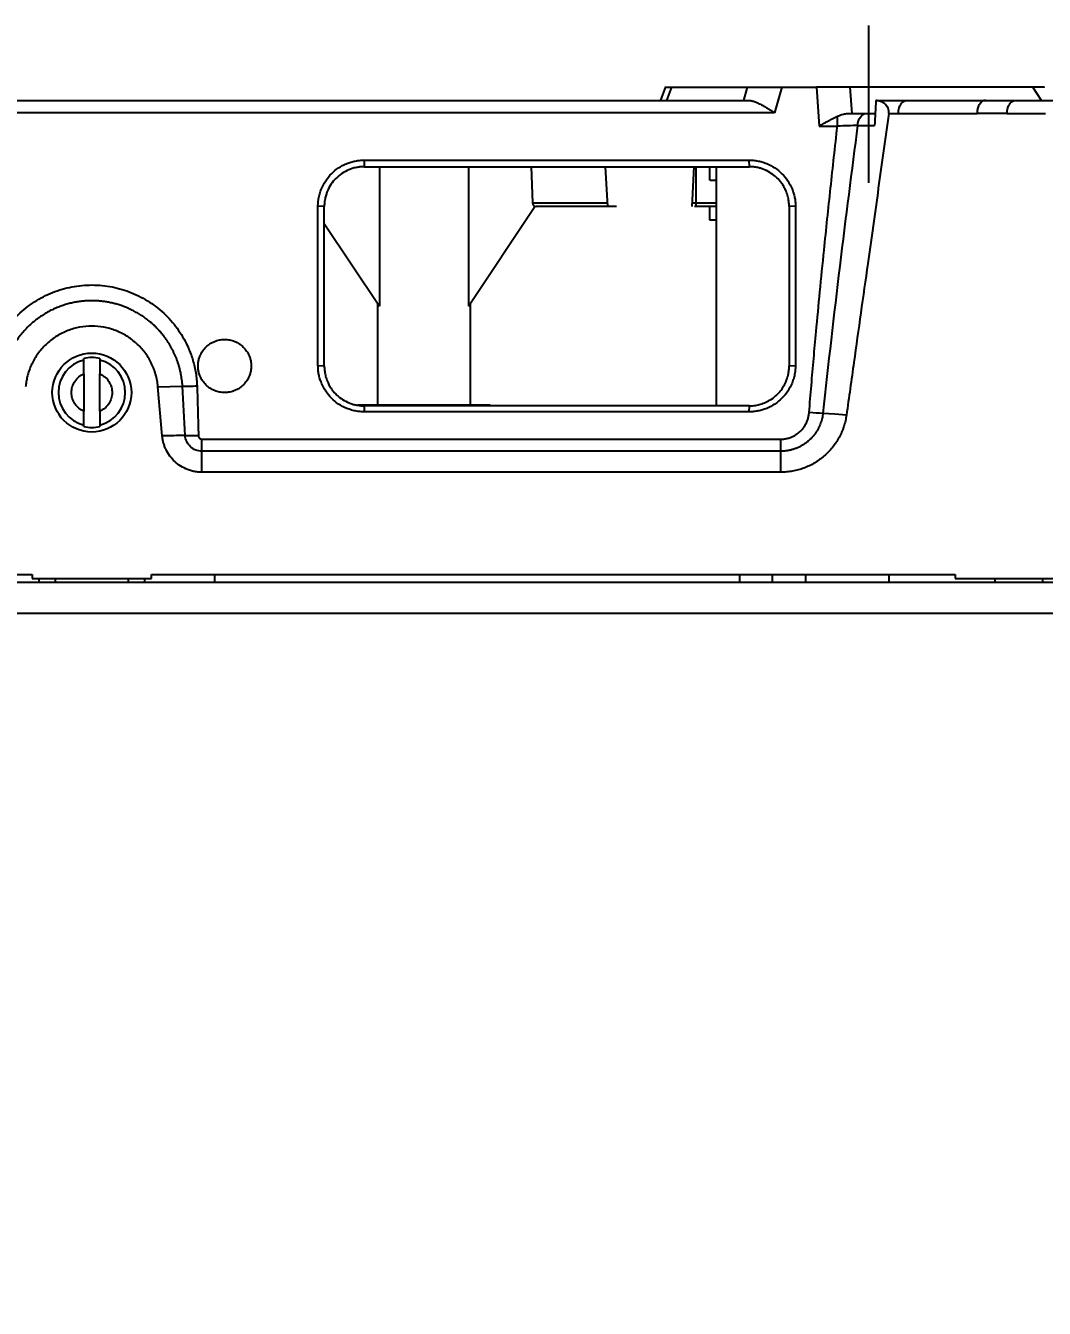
# Model space of a CAD drawing. Header units: millimetres. Extents: x 620 to 19791, y 2539 to 6969.
# Drawn here: x 4850.1 to 4926.8, y 3995.4 to 4092 of the extents above; entities that cross this region are included whole.
import ezdxf

# ---------------------------------------------------------------- set-up
doc = ezdxf.new("R2010")
doc.units = ezdxf.units.MM
doc.styles.get("Standard").update_dxf_attribs({"font": 'arial.ttf'})
doc.dimstyles.new('缩小5倍', dxfattribs={"dimtxt": 40, "dimasz": 20, "dimexe": 1, "dimexo": 0.2, "dimgap": 0, "dimtad": 1, "dimtoh": 1, "dimdec": 1, "dimzin": 9, "dimdsep": 46, "dimtxsty": 'Standard', "dimblk": '_FILLED', "dimcen": 0.2, "dimclrd": 256, "dimclre": 256, "dimclrt": 256, "dimadec": 1, "dimazin": 2, "dimtfac": 1, "dimtdec": 1, "dimtofl": 0, "dimtmove": 0, "dimatfit": 3, "dimldrblk": '_FILLED', "dimfxl": 1, "dimtolj": 1, "dimtzin": 0, "dimarcsym": 0})

# ---------------------------------------------------------------- blocks, each defined once
blk = doc.blocks.new('_FILLED')
at = {"color": 0, "linetype": 'ByBlock'}
blk.add_solid([(0, 0), (-1, 0.15), (-1, -0.15)], dxfattribs=at)
blk = doc.blocks.new('*D182')
at = {"lineweight": -2, "transparency": 16777216}
for p, q in [((4780.094, 3825.903), (4780.094, 3930.656)), ((5230.094, 3825.903), (5230.094, 3930.656)), ((4800.094, 3929.656), (5210.094, 3929.656))]:
    blk.add_line(p, q, dxfattribs=at)
at = {"layer": 'Defpoints', "color": 0, "transparency": 16777216}
for p in [(5230.094, 3929.656), (4780.094, 3825.703), (5230.094, 3825.703)]:
    blk.add_point(p, dxfattribs=at)
at = {"lineweight": -2, "transparency": 16777216, "xscale": 20, "yscale": 20, "zscale": 20, "rotation": 180}
blk.add_blockref('_FILLED', (4780.094, 3929.656), dxfattribs=at)
at = {"lineweight": -2, "transparency": 16777216, "xscale": 20, "yscale": 20, "zscale": 20}
blk.add_blockref('_FILLED', (5230.094, 3929.656), dxfattribs=at)
at = {"transparency": 16777216, "insert": (5005.094, 3955.55), "char_height": 40, "attachment_point": 5}
blk.add_mtext('\\A1;450mm [1\'-5 3/4"]', dxfattribs=at)

msp = doc.modelspace()

# ---------------------------------------------------------------- linework, layer by layer
at = {"color": 4}
msp.add_line((4913.59426, 4080.18017), (4913.59426, 4092.01192), dxfattribs=at)
at = {"color": 7, "linetype": 'Continuous', "lineweight": 25}
for p, q in [((4898.27675, 4087.40395), (4897.89704, 4086.39038)), ((4898.27697, 4087.40454), (4898.27675, 4087.40395)), ((4898.73987, 4087.38887), (4898.36524, 4086.38887)), ((4898.73987, 4087.38887), (4904.43229, 4087.38887)), ((4904.43229, 4087.38887), (4904.14797, 4086.38887)), ((4907.05237, 4087.38887), (4906.49862, 4085.44121)), ((4907.05237, 4087.38887), (4909.64226, 4087.38887)), ((4909.64226, 4087.38887), (4909.84971, 4084.44119)), ((4912.17025, 4087.38887), (4912.31098, 4085.38887)), ((4925.94296, 4087.38887), (4912.17025, 4087.38887)), ((4926.58767, 4086.38887), (4925.94296, 4087.38887)), ((4805.68099, 4086.38887), (4904.50754, 4086.38887)), ((4914.19962, 4086.38887), (4916.45243, 4086.38887)), ((4916.45242, 4086.38887), (4922.38087, 4086.38887)), ((4922.38087, 4086.38887), (4924.63368, 4086.38887)), ((4924.63368, 4086.38887), (4929.09427, 4086.38887)), ((4906.49862, 4085.44121), (4803.68991, 4085.44121)), ((4913.34228, 4085.38887), (4914.06804, 4085.38887)), ((4915.09439, 4085.38886), (4915.81535, 4085.38887)), ((4915.81535, 4085.38887), (4921.7438, 4085.38887)), ((4923.99661, 4085.38887), (4921.7438, 4085.38887)), ((4923.99661, 4085.38887), (4926.89427, 4085.38887)), ((4909.84971, 4084.44119), (4911.22578, 4084.44121)), ((4912.74433, 4084.49807), (4914.02015, 4084.48395)), ((4875.59472, 4081.88816), (4875.59406, 4081.38885)), ((4875.59406, 4081.38882), (4904.59447, 4081.38883)), ((4875.59472, 4081.88825), (4904.5939, 4081.88834)), ((4876.74016, 4081.38882), (4876.74016, 4070.88887)), ((4883.44837, 4081.38883), (4883.44837, 4070.88887)), ((4888.16411, 4081.38883), (4888.25876, 4078.6784)), ((4893.75149, 4081.38883), (4893.90889, 4078.38537)), ((4900.27963, 4078.38537), (4900.43704, 4081.38883)), ((4901.59427, 4081.38883), (4901.59427, 4080.38625)), ((4902.09426, 4081.38883), (4902.09426, 4063.38891)), ((4904.59447, 4081.38886), (4904.5939, 4081.88826)), ((4872.59427, 4078.38867), (4872.11985, 4078.41203)), ((4872.12003, 4066.41583), (4872.11991, 4078.41204)), ((4872.59422, 4066.38908), (4872.59425, 4078.38867)), ((4883.44837, 4070.88887), (4888.44837, 4078.38887)), ((4900.59426, 4078.38887), (4900.45483, 4078.38887)), ((4900.59426, 4078.38887), (4900.59426, 4078.6784)), ((4901.59427, 4078.38887), (4901.59427, 4077.38503)), ((4908.06858, 4078.41155), (4907.59428, 4078.38877)), ((4907.5943, 4078.38877), (4907.59429, 4066.38896)), ((4908.06852, 4078.41156), (4908.0686, 4066.41557)), ((4872.59425, 4077.10774), (4876.74016, 4070.88887)), ((4872.59425, 4066.38908), (4872.59426, 4077.10772)), ((4876.59426, 4071.10772), (4876.59426, 4063.43887)), ((4883.59426, 4063.43887), (4883.59426, 4071.10772)), ((4854.49426, 4066.83379), (4854.49426, 4066.95172)), ((4855.69426, 4066.95172), (4855.69426, 4066.83379)), ((4854.49426, 4065.79832), (4854.49426, 4062.97943)), ((4855.69426, 4062.97943), (4855.69426, 4065.79832)), ((4872.11996, 4066.41582), (4872.59425, 4066.38908)), ((4907.59426, 4066.38896), (4908.06868, 4066.41556)), ((4860.39871, 4061.1274), (4860.07522, 4064.82476)), ((4882.09426, 4063.43887), (4875.1113, 4063.43887)), ((4904.59448, 4063.38891), (4875.59406, 4063.38889)), ((4875.59406, 4063.38887), (4875.59443, 4062.93915)), ((4904.594, 4062.93916), (4875.59443, 4062.93907)), ((4885.09426, 4063.43887), (4882.09426, 4063.43887)), ((4904.594, 4062.93923), (4904.59448, 4063.38888)), ((4854.49426, 4061.82603), (4854.49426, 4061.94395)), ((4855.69426, 4061.94395), (4855.69426, 4061.82603)), ((4863.3873, 4060.88007), (4906.95327, 4060.88007)), ((4863.38728, 4058.38887), (4863.3873, 4059.9674)), ((4906.95326, 4059.9674), (4863.3873, 4059.9674)), ((4906.95333, 4058.38886), (4906.95326, 4059.9674)), ((4906.95333, 4058.38886), (4863.38728, 4058.38886)), ((4790.09427, 4050.68887), (4850.59426, 4050.68887)), ((4850.59426, 4050.68887), (4850.59426, 4050.38887)), ((4850.59426, 4050.38887), (4859.59426, 4050.38887)), ((4851.09426, 4050.38887), (4851.09426, 4050.08887)), ((4852.34426, 4050.38887), (4852.34426, 4050.08887)), ((4857.84426, 4050.08887), (4857.84426, 4050.38887)), ((4859.09426, 4050.08887), (4859.09426, 4050.38887)), ((4859.59426, 4050.68887), (4920.09426, 4050.68887)), ((4859.59426, 4050.38887), (4859.59426, 4050.68887)), ((4864.34426, 4050.08887), (4864.34426, 4050.68887)), ((4903.84426, 4050.68887), (4903.84426, 4050.08887)), ((4906.34426, 4050.08887), (4906.34426, 4050.68887)), ((4908.84427, 4050.08887), (4908.84427, 4050.68887)), ((4915.09426, 4050.68887), (4915.09426, 4050.08887)), ((4920.09426, 4050.68887), (4920.09426, 4050.38887)), ((4920.09426, 4050.38887), (4929.59427, 4050.38887)), ((4923.09427, 4050.08887), (4923.09427, 4050.38887)), ((4926.66427, 4050.38887), (4926.66427, 4050.08887)), ((4930.09427, 4050.08887), (4780.09426, 4050.08887)), ((4780.09426, 4047.78887), (4930.09427, 4047.78887))]:
    msp.add_line(p, q, dxfattribs=at)
at = {"color": 8, "linetype": 'Continuous', "lineweight": 25}
for p, q in [((4900.59426, 4078.6784), (4900.59426, 4081.38883)), ((4888.25876, 4078.6784), (4893.89354, 4078.6784)), ((4900.29499, 4078.6784), (4900.59426, 4078.6784)), ((4900.59426, 4078.6784), (4902.09426, 4078.6784))]:
    msp.add_line(p, q, dxfattribs=at)
at = {"color": 7, "linetype": 'Continuous', "lineweight": 25, "flags": 128}
for points in [[(4860.0752, 4064.82476), (4860.99736, 4064.84412), (4861.91952, 4064.86346)], [(4911.90522, 4062.69306), (4911.01997, 4062.75601), (4910.13473, 4062.81899)]]:
    msp.add_lwpolyline(points, dxfattribs=at)
at = {"color": 7, "linetype": 'Continuous', "lineweight": 25}
msp.add_circle((4855.09426, 4064.38887), 2.975, dxfattribs=at)
for centre, radius, start, end in [((4888.55857, 4078.68887), 0.3, 182.0000003, 270), ((4855.09426, 4064.38887), 2.51746, 103.7883003, 256.2116997), ((4855.09426, 4064.38887), 2.63214, 76.8235225, 103.1764775), ((4855.09426, 4064.38887), 2.51746, 283.7883003, 76.2116997), ((4855.09426, 4064.38887), 2.63214, 256.8235225, 283.1764775)]:
    msp.add_arc(centre, radius, start, end, dxfattribs=at)
for points, knots in [([(4898.2755, 4087.38887), (4898.27405, 4087.38887), (4898.23841, 4087.38887), (4898.36312, 4087.38887), (4898.61367, 4087.38887), (4898.73987, 4087.38887)], [0, 0, 0, 0, 0.02057923, 0.50665531, 1, 1, 1, 1]), ([(4904.43229, 4087.38887), (4904.46347, 4087.38887), (4904.52559, 4087.38887), (4904.62834, 4087.38887), (4904.73752, 4087.38887), (4904.85384, 4087.38887), (4904.97711, 4087.38887), (4905.10736, 4087.38887), (4905.24458, 4087.38887), (4905.38877, 4087.38887), (4905.58049, 4087.38887), (4905.82262, 4087.38887), (4906.11842, 4087.38887), (4906.4225, 4087.38887), (4906.73476, 4087.38887), (4906.94593, 4087.38887), (4907.05237, 4087.38887)], [0, 0, 0, 0, 0.05476531, 0.10908554, 0.16313703, 0.21709877, 0.27115062, 0.32547156, 0.38023792, 0.4356218, 0.49178959, 0.59418929, 0.69518733, 0.79580389, 0.89707072, 1, 1, 1, 1]), ([(4912.17025, 4087.38887), (4912.13824, 4087.38888), (4912.07388, 4087.3889), (4911.96615, 4087.38901), (4911.84979, 4087.38916), (4911.72415, 4087.38931), (4911.58967, 4087.38946), (4911.44657, 4087.38959), (4911.29518, 4087.38967), (4911.13588, 4087.38971), (4910.96911, 4087.38969), (4910.79536, 4087.38962), (4910.6152, 4087.38951), (4910.42923, 4087.38936), (4910.23813, 4087.38919), (4910.04263, 4087.38904), (4909.84352, 4087.3889), (4909.70955, 4087.38888), (4909.64226, 4087.38887)], [0, 0, 0, 0, 0.05791102, 0.11642663, 0.17554854, 0.23527842, 0.29561788, 0.35656847, 0.41813173, 0.48030912, 0.54310207, 0.60651197, 0.67054016, 0.73518795, 0.80045661, 0.86634738, 0.93286145, 1, 1, 1, 1]), ([(4926.78532, 4087.38887), (4926.79018, 4087.38892), (4926.80427, 4087.38905), (4926.51506, 4087.38732), (4926.13881, 4087.38834), (4925.94296, 4087.38887)], [0, 0, 0, 0, 0.2013238, 0.58426485, 1, 1, 1, 1]), ([(4904.50754, 4086.38887), (4904.53819, 4086.38797), (4904.60074, 4086.38612), (4904.69974, 4086.37172), (4904.80514, 4086.34874), (4904.91751, 4086.31613), (4905.03702, 4086.27404), (4905.16388, 4086.22229), (4905.2982, 4086.16081), (4905.47065, 4086.07412), (4905.69134, 4085.9515), (4905.94023, 4085.80182), (4906.21272, 4085.62836), (4906.39288, 4085.51042), (4906.49862, 4085.44121)], [0, 0, 0, 0, 0.05252558, 0.10720132, 0.16419029, 0.22363652, 0.28566692, 0.3503932, 0.41791367, 0.48831493, 0.60734256, 0.742282, 0.84874794, 1, 1, 1, 1]), ([(4914.11949, 4086.38096), (4914.10306, 4086.06952), (4914.0697, 4085.43723), (4914.03725, 4084.80478), (4914.02079, 4084.48385)], [0, 0, 0, 0, 0.49256693, 1, 1, 1, 1]), ([(4915.09452, 4085.38884), (4915.09751, 4085.41585), (4915.10345, 4085.46956), (4915.10178, 4085.55021), (4915.09209, 4085.62957), (4915.06643, 4085.73822), (4915.00995, 4085.87219), (4914.9041, 4086.02012), (4914.762, 4086.15129), (4914.57863, 4086.26165), (4914.3623, 4086.34544), (4914.20169, 4086.36893), (4914.11949, 4086.38096)], [0, 0, 0, 0, 0.044789227, 0.08905922, 0.133557485, 0.179028438, 0.280106285, 0.389402439, 0.518481357, 0.65863408, 0.825277041, 1, 1, 1, 1]), ([(4915.81535, 4085.38887), (4915.81578, 4085.42096), (4915.81662, 4085.48417), (4915.82371, 4085.57655), (4915.83512, 4085.66429), (4915.85122, 4085.74687), (4915.87922, 4085.85099), (4915.93145, 4085.97977), (4916.01008, 4086.11551), (4916.10141, 4086.22969), (4916.19735, 4086.31084), (4916.31597, 4086.37419), (4916.40115, 4086.38336), (4916.45242, 4086.38887)], [0, 0, 0, 0, 0.05596798, 0.11025202, 0.16299717, 0.21436154, 0.26451632, 0.36661649, 0.48939513, 0.60523052, 0.7231586, 0.83333038, 1, 1, 1, 1]), ([(4922.38087, 4086.38887), (4922.35824, 4086.38779), (4922.31577, 4086.38575), (4922.2567, 4086.37084), (4922.20635, 4086.35162), (4922.16469, 4086.33049), (4922.10546, 4086.29398), (4922.02986, 4086.22957), (4921.93852, 4086.11556), (4921.85991, 4085.97976), (4921.80117, 4085.83512), (4921.76682, 4085.6921), (4921.74723, 4085.54519), (4921.74496, 4085.44182), (4921.7438, 4085.38887)], [0, 0, 0, 0, 0.07354875, 0.13803633, 0.19346224, 0.23982707, 0.27713327, 0.39503022, 0.51087192, 0.6336186, 0.73572678, 0.81989609, 0.90774337, 1, 1, 1, 1]), ([(4923.99661, 4085.38887), (4923.99703, 4085.42096), (4923.99788, 4085.48417), (4924.00497, 4085.57655), (4924.01637, 4085.66429), (4924.03248, 4085.74687), (4924.06047, 4085.85099), (4924.1127, 4085.97977), (4924.19133, 4086.11551), (4924.28266, 4086.22969), (4924.37861, 4086.31084), (4924.49723, 4086.37419), (4924.5824, 4086.38336), (4924.63368, 4086.38887)], [0, 0, 0, 0, 0.05596791, 0.11025188, 0.16299698, 0.21436132, 0.26451609, 0.36661627, 0.48939494, 0.60523037, 0.7231585, 0.83333032, 1, 1, 1, 1]), ([(4909.8497, 4084.44119), (4909.90222, 4084.47256), (4910.00283, 4084.53266), (4910.14708, 4084.61764), (4910.27773, 4084.6939), (4910.39473, 4084.76144), (4910.49817, 4084.8204), (4910.64064, 4084.90018), (4910.81955, 4084.99621), (4911.03108, 4085.10328), (4911.16302, 4085.16248), (4911.22594, 4085.19071)], [0, 0, 0, 0, 0.11248218, 0.21549782, 0.30904825, 0.39313545, 0.46776231, 0.5329332, 0.70248088, 0.85810068, 1, 1, 1, 1]), ([(4911.22578, 4084.4412), (4911.22578, 4084.58732), (4911.22579, 4084.73164), (4911.22581, 4084.98965), (4911.22582, 4085.1032), (4911.22583, 4085.19064)], [0, 0, 0, 0, 0.5, 0.5, 1, 1, 1, 1]), ([(4911.22594, 4085.19071), (4911.27426, 4085.21135), (4911.36411, 4085.24973), (4911.4852, 4085.29751), (4911.61556, 4085.34275), (4911.75679, 4085.3799), (4911.85962, 4085.38597), (4911.90883, 4085.38887)], [0, 0, 0, 0, 0.20132789, 0.37436133, 0.51929413, 0.76995506, 1, 1, 1, 1]), ([(4915.09439, 4085.38886), (4914.83152, 4083.51433), (4914.30351, 4079.74899), (4913.42614, 4073.50734), (4912.62471, 4067.81678), (4912.09107, 4064.01665), (4911.90521, 4062.69306)], [0, 0, 0, 0, 0.2477712, 0.49769384, 0.82504606, 1, 1, 1, 1]), ([(4911.90883, 4085.38887), (4911.96042, 4085.38887), (4912.06353, 4085.38887), (4912.21611, 4085.38887), (4912.36684, 4085.38887), (4912.51559, 4085.38887), (4912.69472, 4085.38887), (4912.90046, 4085.38887), (4913.1287, 4085.38887), (4913.27112, 4085.38887), (4913.34228, 4085.38887)], [0, 0, 0, 0, 0.09991618, 0.19967335, 0.29947574, 0.39952728, 0.5000304, 0.66754775, 0.83388692, 1, 1, 1, 1]), ([(4912.74433, 4084.49807), (4912.76302, 4084.73883), (4912.91688, 4085.18141), (4913.19901, 4085.38314), (4913.34228, 4085.388)], [0, 0, 0, 0, 0.5, 0.990722321, 0.990722321, 0.990722321, 0.990722321]), ([(4909.0953, 4062.88575), (4909.15177, 4063.5678), (4909.26427, 4064.9266), (4909.44108, 4066.95612), (4909.65283, 4069.30033), (4909.91066, 4072.01731), (4910.27115, 4075.6245), (4910.70565, 4079.78421), (4911.05283, 4082.89273), (4911.22578, 4084.4412)], [0, 0, 0, 0, 0.09478444, 0.18883194, 0.2821436, 0.42076967, 0.56681051, 0.78421043, 1, 1, 1, 1]), ([(4912.74398, 4084.49814), (4912.52736, 4084.49187), (4912.28383, 4084.48367), (4911.76878, 4084.46435), (4911.49732, 4084.45322), (4911.22578, 4084.4412)], [0, 0, 0, 0, 0.5, 0.5, 1, 1, 1, 1]), ([(4872.11991, 4078.41204), (4872.12097, 4078.47624), (4872.12308, 4078.60426), (4872.13966, 4078.7953), (4872.16608, 4078.98456), (4872.20328, 4079.17204), (4872.25102, 4079.35773), (4872.30935, 4079.54164), (4872.43704, 4079.87897), (4872.68182, 4080.34761), (4873.12048, 4080.88425), (4873.6571, 4081.32353), (4874.16866, 4081.59126), (4874.59917, 4081.74533), (4874.92586, 4081.82687), (4875.25834, 4081.87815), (4875.48231, 4081.88488), (4875.59472, 4081.88825)], [0, 0, 0, 0, 0.0353538, 0.07048985, 0.10551684, 0.14054449, 0.17568248, 0.21103949, 0.24672219, 0.37423964, 0.50000454, 0.62568236, 0.75327124, 0.81542429, 0.87687352, 0.93820296, 1, 1, 1, 1]), ([(4875.59406, 4081.38906), (4875.55516, 4081.38862), (4875.451, 4081.38744), (4875.25554, 4081.37279), (4874.99476, 4081.33339), (4874.71532, 4081.2622), (4874.34599, 4081.12864), (4873.9178, 4080.90005), (4873.45996, 4080.52462), (4873.08445, 4080.06736), (4872.8541, 4079.63659), (4872.72052, 4079.26693), (4872.64012, 4078.94822), (4872.59925, 4078.64999), (4872.59561, 4078.45348), (4872.59441, 4078.38867)], [0, 0, 0, 0, 0.02476316, 0.06631481, 0.12468444, 0.19248752, 0.24956465, 0.37454849, 0.49943254, 0.62435767, 0.74938208, 0.80881035, 0.87468678, 0.95867445, 1, 1, 1, 1]), ([(4904.5939, 4081.88834), (4904.65821, 4081.88717), (4904.78644, 4081.88482), (4904.97777, 4081.86792), (4905.16729, 4081.84119), (4905.35499, 4081.8037), (4905.54086, 4081.7557), (4905.72493, 4081.69712), (4906.06241, 4081.56902), (4906.53116, 4081.32369), (4907.06762, 4080.88464), (4907.50651, 4080.34789), (4907.77368, 4079.83643), (4907.92724, 4079.4061), (4908.00833, 4079.07959), (4908.05907, 4078.74745), (4908.06536, 4078.52379), (4908.06852, 4078.41156)], [0, 0, 0, 0, 0.03536383, 0.0705076, 0.10553996, 0.14057061, 0.17570927, 0.21106465, 0.24674348, 0.37420871, 0.49997017, 0.62563583, 0.75323523, 0.81542594, 0.87689329, 0.93822181, 1, 1, 1, 1]), ([(4907.59414, 4078.38878), (4907.59344, 4078.43723), (4907.59206, 4078.53233), (4907.58136, 4078.67194), (4907.56542, 4078.80556), (4907.54443, 4078.93306), (4907.49977, 4079.14914), (4907.42896, 4079.38567), (4907.31254, 4079.66764), (4907.18858, 4079.90646), (4907.04748, 4080.12028), (4906.85276, 4080.37541), (4906.57003, 4080.66857), (4906.12901, 4080.98257), (4905.71105, 4081.18221), (4905.36037, 4081.29393), (4905.10377, 4081.34961), (4904.84637, 4081.38347), (4904.67842, 4081.38721), (4904.59447, 4081.38907)], [0, 0, 0, 0, 0.03089437, 0.06063649, 0.08923193, 0.11668282, 0.14298913, 0.22988711, 0.27349385, 0.33735201, 0.40109147, 0.43658383, 0.54183963, 0.65909406, 0.77963701, 0.83501825, 0.89312453, 0.94658185, 1, 1, 1, 1]), ([(4901.65802, 4080.38887), (4901.6438, 4080.38887), (4901.60841, 4080.38887), (4901.91245, 4080.38887), (4902.09426, 4080.38887)], [0, 0, 0, 0, 0.40200857, 1, 1, 1, 1]), ([(4894.59426, 4078.38887), (4892.99354, 4078.38887), (4891.45827, 4078.38887), (4889.19451, 4078.38887), (4888.55857, 4078.38887), (4888.55857, 4078.38887)], [0, 0, 0, 0, 0.5, 0.5, 1, 1, 1, 1]), ([(4902.09426, 4078.38887), (4901.99439, 4078.38887), (4901.51269, 4078.38887), (4901.00036, 4078.38887), (4900.59426, 4078.38887)], [0, 0, 0, 0, 0.2073341, 1, 1, 1, 1]), ([(4901.59427, 4077.38887), (4901.62034, 4077.38887), (4901.65444, 4077.38887), (4902.01046, 4077.38887), (4902.09426, 4077.38887)], [0, 0, 0, 0, 0.764603257, 1, 1, 1, 1]), ([(4847.17268, 4064.88749), (4847.17682, 4064.97837), (4847.18508, 4065.15969), (4847.2092, 4065.43036), (4847.24189, 4065.69905), (4847.28398, 4065.96574), (4847.33524, 4066.23043), (4847.39574, 4066.49311), (4847.46546, 4066.75379), (4847.54441, 4067.01246), (4847.63257, 4067.26912), (4847.72997, 4067.52378), (4847.89894, 4067.92434), (4848.1655, 4068.45813), (4848.56948, 4069.10284), (4849.03541, 4069.70787), (4849.7401, 4070.45642), (4850.75105, 4071.25564), (4852.11691, 4071.96564), (4853.58846, 4072.39192), (4855.11356, 4072.53702), (4856.64036, 4072.3852), (4858.11175, 4071.94833), (4859.47369, 4071.23271), (4860.47682, 4070.43036), (4861.17406, 4069.68275), (4861.63565, 4069.07861), (4862.03607, 4068.43449), (4862.33319, 4067.83433), (4862.55054, 4067.29413), (4862.70578, 4066.8257), (4862.83058, 4066.35064), (4862.92424, 4065.86893), (4862.98946, 4065.38069), (4863.00704, 4065.05225), (4863.01587, 4064.88742)], [0, 0, 0, 0, 0.01126376, 0.02247158, 0.03363674, 0.04477263, 0.05589276, 0.0670107, 0.07814003, 0.08929428, 0.1004869, 0.1117312, 0.1230403, 0.15429813, 0.18546075, 0.21706962, 0.24864468, 0.31249855, 0.37543974, 0.43787589, 0.50078685, 0.56373219, 0.62642941, 0.68942469, 0.75286567, 0.7842845, 0.81575454, 0.84680051, 0.87801847, 0.8985187, 0.91884325, 0.93907232, 0.95928726, 0.97956958, 1, 1, 1, 1]), ([(4861.91952, 4064.86346), (4861.91416, 4064.94618), (4861.90349, 4065.11098), (4861.87611, 4065.35623), (4861.8408, 4065.59838), (4861.797, 4065.83705), (4861.74522, 4066.07197), (4861.68567, 4066.3029), (4861.61866, 4066.52964), (4861.54448, 4066.75195), (4861.46341, 4066.96963), (4861.37577, 4067.18251), (4861.28184, 4067.39043), (4861.18192, 4067.59326), (4861.0763, 4067.79085), (4860.96528, 4067.98309), (4860.84915, 4068.16989), (4860.7282, 4068.35116), (4860.60273, 4068.52681), (4860.47303, 4068.69677), (4860.33939, 4068.861), (4860.20206, 4069.01948), (4860.06134, 4069.17218), (4859.91747, 4069.31908), (4859.77075, 4069.46019), (4859.62142, 4069.5955), (4859.46975, 4069.72503), (4859.31599, 4069.84881), (4859.16037, 4069.96687), (4859.00313, 4070.07927), (4858.84451, 4070.18605), (4858.68472, 4070.28727), (4858.52397, 4070.38301), (4858.36248, 4070.47333), (4858.20044, 4070.55833), (4858.03807, 4070.63808), (4857.87554, 4070.71267), (4857.71304, 4070.7822), (4857.55073, 4070.84678), (4857.38879, 4070.9065), (4857.22738, 4070.96149), (4857.06663, 4071.01184), (4856.90671, 4071.05769), (4856.74775, 4071.09914), (4856.58988, 4071.13632), (4856.43322, 4071.16935), (4856.27788, 4071.19836), (4856.12399, 4071.22348), (4855.97164, 4071.24482), (4855.82093, 4071.26253), (4855.67195, 4071.27672), (4855.52479, 4071.28754), (4855.37953, 4071.2951), (4855.23623, 4071.29955), (4855.03225, 4071.30165), (4854.76387, 4071.29525), (4854.42817, 4071.27098), (4854.08504, 4071.22897), (4853.73553, 4071.16795), (4853.38082, 4071.0867), (4853.02226, 4070.98403), (4852.66133, 4070.85882), (4852.29967, 4070.71004), (4851.93906, 4070.53673), (4851.58144, 4070.33806), (4851.22889, 4070.11333), (4850.88364, 4069.86198), (4850.54805, 4069.58363), (4850.2246, 4069.27809), (4849.91588, 4068.94538), (4849.62459, 4068.58575), (4849.35352, 4068.1997), (4849.10549, 4067.78799), (4848.88337, 4067.35168), (4848.69011, 4066.89212), (4848.52834, 4066.411), (4848.40185, 4065.91024), (4848.30976, 4065.39273), (4848.28265, 4065.04079), (4848.26899, 4064.86346)], [0, 0, 0, 0, 0.01202499, 0.02395676, 0.03579047, 0.04752217, 0.0591523, 0.07068251, 0.08211351, 0.09344454, 0.1046743, 0.1158037, 0.12683372, 0.13776434, 0.14859537, 0.15932667, 0.16995905, 0.18049312, 0.19092751, 0.20126137, 0.21149546, 0.22163057, 0.2316673, 0.24160532, 0.25144367, 0.26118226, 0.27082146, 0.28036113, 0.28980091, 0.29914074, 0.30838072, 0.31752103, 0.32656185, 0.33550298, 0.34434402, 0.3530848, 0.36172532, 0.37026556, 0.37870543, 0.38704484, 0.39528372, 0.40342199, 0.41145958, 0.41939642, 0.42723245, 0.4349676, 0.44260183, 0.45013506, 0.45756725, 0.46489834, 0.47212829, 0.47925706, 0.4862846, 0.49321087, 0.50003584, 0.51585045, 0.53210578, 0.54880133, 0.56593656, 0.58351085, 0.60152351, 0.61997381, 0.63886098, 0.65818423, 0.67794274, 0.69813572, 0.7187624, 0.7398221, 0.76131422, 0.78323831, 0.8055941, 0.82838154, 0.85160086, 0.87525263, 0.89933762, 0.9238578, 0.94881412, 0.9742108, 1, 1, 1, 1]), ([(4860.07522, 4064.82476), (4860.06735, 4064.90297), (4860.05167, 4065.05887), (4860.01455, 4065.29039), (4859.96755, 4065.51893), (4859.90972, 4065.74442), (4859.8413, 4065.96687), (4859.76224, 4066.18626), (4859.67254, 4066.40262), (4859.4738, 4066.82504), (4859.1061, 4067.42282), (4858.47716, 4068.10923), (4857.73632, 4068.66874), (4856.90563, 4069.07929), (4856.01506, 4069.33226), (4855.09427, 4069.41721), (4854.17349, 4069.33226), (4853.28308, 4069.07934), (4852.45238, 4068.66883), (4851.71165, 4068.10948), (4851.08254, 4067.42294), (4850.69019, 4066.78519), (4850.45851, 4066.275), (4850.32994, 4065.92391), (4850.2292, 4065.5649), (4850.15384, 4065.19816), (4850.12687, 4064.94959), (4850.11332, 4064.82475)], [0, 0, 0, 0, 0.01591037, 0.03171264, 0.04744138, 0.06313164, 0.07881873, 0.094538, 0.11032456, 0.12621308, 0.18903265, 0.25147407, 0.31362576, 0.37590467, 0.43797846, 0.50000814, 0.56203783, 0.62411162, 0.68635455, 0.74854222, 0.81094744, 0.87380324, 0.89915987, 0.92431376, 0.94940876, 0.97458971, 1, 1, 1, 1]), ([(4863.09438, 4066.38885), (4863.09519, 4066.43348), (4863.09679, 4066.52215), (4863.10998, 4066.65392), (4863.13111, 4066.78338), (4863.16095, 4066.91052), (4863.19925, 4067.03535), (4863.27709, 4067.23836), (4863.42151, 4067.50798), (4863.66995, 4067.81082), (4863.97123, 4068.06088), (4864.3177, 4068.24515), (4864.69375, 4068.36156), (4865.08582, 4068.40102), (4865.47838, 4068.36496), (4865.8558, 4068.25139), (4866.2051, 4068.06919), (4866.51011, 4067.81959), (4866.76221, 4067.51521), (4866.93013, 4067.20515), (4867.03099, 4066.91488), (4867.08455, 4066.65507), (4867.09093, 4066.47822), (4867.09414, 4066.3889)], [0, 0, 0, 0, 0.02134624, 0.04241023, 0.06328259, 0.08405648, 0.10482636, 0.12568675, 0.18800027, 0.25008842, 0.31185465, 0.37391045, 0.43640968, 0.49875609, 0.56095002, 0.62352136, 0.68588175, 0.7479968, 0.81063161, 0.87370382, 0.91546071, 0.95730414, 1, 1, 1, 1]), ([(4854.49426, 4065.79832), (4854.49426, 4065.92325), (4854.49426, 4066.17342), (4854.49426, 4066.49769), (4854.49426, 4066.7388), (4854.49426, 4066.80243), (4854.49426, 4066.83379)], [0, 0, 0, 0, 0.259321239, 0.519283593, 0.763134182, 1, 1, 1, 1]), ([(4855.69426, 4066.83379), (4855.69426, 4066.80376), (4855.69426, 4066.7437), (4855.69426, 4066.52441), (4855.69426, 4066.23546), (4855.69426, 4065.97818), (4855.69426, 4065.83051), (4855.69426, 4065.79832)], [0, 0, 0, 0, 0.2295665, 0.45902525, 0.69171507, 0.93279534, 1, 1, 1, 1]), ([(4854.49426, 4062.97943), (4854.3648, 4063.04774), (4854.10015, 4063.18739), (4853.79796, 4063.53289), (4853.60512, 4063.94444), (4853.54153, 4064.38887), (4853.60512, 4064.8333), (4853.79796, 4065.24485), (4854.10015, 4065.59035), (4854.3648, 4065.73), (4854.49426, 4065.79832)], [0, 0, 0, 0, 0.1222956, 0.25000001, 0.37770445, 0.50000013, 0.62229555, 0.74999999, 0.8777044, 1, 1, 1, 1]), ([(4855.69426, 4065.79832), (4855.82521, 4065.72913), (4856.09303, 4065.58763), (4856.39507, 4065.23648), (4856.59431, 4064.81833), (4856.61557, 4064.51618), (4856.62597, 4064.36844)], [0, 0, 0, 0, 0.24446517, 0.4999999, 0.75553463, 1, 1, 1, 1]), ([(4867.09414, 4066.3889), (4867.09334, 4066.34426), (4867.09174, 4066.25559), (4867.07855, 4066.12382), (4867.05742, 4065.99436), (4867.02758, 4065.86722), (4866.98927, 4065.74239), (4866.91144, 4065.53938), (4866.76701, 4065.26976), (4866.51858, 4064.96692), (4866.21729, 4064.71686), (4865.87083, 4064.53259), (4865.49478, 4064.41618), (4865.10271, 4064.37673), (4864.71015, 4064.41278), (4864.33273, 4064.52635), (4863.98343, 4064.70855), (4863.67842, 4064.95816), (4863.42632, 4065.26253), (4863.25839, 4065.57259), (4863.15754, 4065.86287), (4863.10398, 4066.12267), (4863.0976, 4066.29953), (4863.09438, 4066.38885)], [0, 0, 0, 0, 0.02134624, 0.042410231, 0.063282607, 0.084056511, 0.104826412, 0.125686831, 0.188000333, 0.250088476, 0.311854697, 0.373910481, 0.436409693, 0.498756091, 0.560950009, 0.623521335, 0.685881705, 0.747996746, 0.810631543, 0.873703742, 0.915460677, 0.957304135, 1, 1, 1, 1]), ([(4875.59443, 4062.93907), (4875.53007, 4062.94025), (4875.40176, 4062.94258), (4875.21034, 4062.95948), (4875.02077, 4062.98619), (4874.83305, 4063.02367), (4874.6472, 4063.07166), (4874.46319, 4063.13023), (4874.12582, 4063.25833), (4873.65718, 4063.50375), (4873.12082, 4063.94284), (4872.68194, 4064.47958), (4872.4148, 4064.99098), (4872.26126, 4065.42129), (4872.18018, 4065.74778), (4872.12946, 4066.07993), (4872.12319, 4066.30359), (4872.12004, 4066.41583)], [0, 0, 0, 0, 0.03538889, 0.07055048, 0.10559342, 0.14062749, 0.17576253, 0.21110744, 0.24676922, 0.37420874, 0.4999916, 0.6256457, 0.75323463, 0.81542093, 0.87688676, 0.9382169, 1, 1, 1, 1]), ([(4872.59444, 4066.38909), (4872.5954, 4066.33258), (4872.59732, 4066.21889), (4872.61282, 4066.04788), (4872.6377, 4065.87592), (4872.68734, 4065.63344), (4872.76562, 4065.37546), (4872.8867, 4065.0883), (4873.01955, 4064.83941), (4873.19213, 4064.58339), (4873.39524, 4064.33693), (4873.68516, 4064.05894), (4874.08461, 4063.78172), (4874.50172, 4063.58645), (4874.84956, 4063.47833), (4875.10079, 4063.42549), (4875.35031, 4063.39379), (4875.51283, 4063.39038), (4875.59406, 4063.38868)], [0, 0, 0, 0, 0.03602786, 0.07249549, 0.10941298, 0.14678506, 0.23027847, 0.28077361, 0.34531076, 0.40973568, 0.47719926, 0.54846806, 0.66498719, 0.78510127, 0.84017532, 0.89658858, 0.94831462, 1, 1, 1, 1]), ([(4908.06861, 4066.41557), (4908.06755, 4066.35134), (4908.06544, 4066.22327), (4908.04887, 4066.03217), (4908.02246, 4065.84286), (4907.98527, 4065.65534), (4907.93754, 4065.46963), (4907.87922, 4065.28571), (4907.75156, 4064.94843), (4907.5068, 4064.47985), (4907.06817, 4063.94326), (4906.53164, 4063.50392), (4906.02021, 4063.23609), (4905.58981, 4063.08202), (4905.26314, 4063.00051), (4904.93055, 4062.94925), (4904.70648, 4062.94253), (4904.594, 4062.93916)], [0, 0, 0, 0, 0.03536674, 0.07051326, 0.10554822, 0.14058137, 0.17572245, 0.21108019, 0.24676136, 0.37424584, 0.49999864, 0.62569111, 0.75324741, 0.81537442, 0.8768184, 0.93816435, 1, 1, 1, 1]), ([(4904.59448, 4063.38869), (4904.63756, 4063.38919), (4904.76063, 4063.39063), (4904.9531, 4063.40703), (4905.15974, 4063.43979), (4905.42015, 4063.49938), (4905.74371, 4063.61018), (4906.17994, 4063.82839), (4906.54217, 4064.0898), (4906.81739, 4064.36617), (4907.03031, 4064.6261), (4907.20212, 4064.89315), (4907.3366, 4065.16615), (4907.44897, 4065.44785), (4907.53906, 4065.77937), (4907.58771, 4066.11908), (4907.59223, 4066.31107), (4907.59406, 4066.38897)], [0, 0, 0, 0, 0.0274224, 0.07834066, 0.12278913, 0.1605121, 0.24831122, 0.33976036, 0.47047352, 0.53048029, 0.58789183, 0.68437963, 0.73198261, 0.78172194, 0.87758028, 0.95032164, 1, 1, 1, 1]), ([(4863.01587, 4064.88742), (4863.03575, 4064.25204), (4863.0747, 4063.00728), (4863.1056, 4061.76229), (4863.12073, 4061.1528)], [0, 0, 0, 0, 0.5104436, 1, 1, 1, 1]), ([(4856.62597, 4064.36844), (4856.61221, 4064.22421), (4856.58411, 4063.92953), (4856.38282, 4063.52455), (4856.08448, 4063.18467), (4855.82249, 4063.04687), (4855.69426, 4062.97943)], [0, 0, 0, 0, 0.24471562, 0.50000002, 0.75528429, 1, 1, 1, 1]), ([(4854.49426, 4061.94395), (4854.49426, 4061.97399), (4854.49426, 4062.03404), (4854.49426, 4062.25333), (4854.49426, 4062.54228), (4854.49426, 4062.79956), (4854.49426, 4062.94723), (4854.49426, 4062.97943)], [0, 0, 0, 0, 0.22956654, 0.45902573, 0.69171503, 0.93279533, 1, 1, 1, 1]), ([(4855.69426, 4062.97943), (4855.69426, 4062.85449), (4855.69426, 4062.60432), (4855.69426, 4062.28006), (4855.69426, 4062.03894), (4855.69426, 4061.97531), (4855.69426, 4061.94395)], [0, 0, 0, 0, 0.25932128, 0.5192831, 0.76313415, 1, 1, 1, 1]), ([(4910.13473, 4062.81899), (4910.12671, 4062.75741), (4910.11049, 4062.63294), (4910.07206, 4062.44657), (4910.02244, 4062.25901), (4909.96013, 4062.07133), (4909.88504, 4061.88445), (4909.79674, 4061.69939), (4909.69498, 4061.51721), (4909.57958, 4061.33906), (4909.45045, 4061.1661), (4909.3076, 4060.99958), (4909.15114, 4060.84075), (4908.98129, 4060.69091), (4908.79841, 4060.5514), (4908.60296, 4060.42352), (4908.39554, 4060.30863), (4908.17689, 4060.20804), (4907.94788, 4060.12309), (4907.70952, 4060.0549), (4907.46305, 4060.00523), (4907.21005, 4059.97337), (4907.03918, 4059.9694), (4906.95326, 4059.9674)], [0, 0, 0, 0, 0.03985252, 0.08055002, 0.12204925, 0.1643321, 0.20740086, 0.25124453, 0.29585976, 0.34124132, 0.38738465, 0.43428593, 0.48194205, 0.53035092, 0.57951165, 0.62942463, 0.68009217, 0.73151708, 0.78370801, 0.83666326, 0.89040716, 0.94489148, 1, 1, 1, 1]), ([(4906.95327, 4060.88007), (4906.99869, 4060.88089), (4907.08918, 4060.88252), (4907.22401, 4060.89572), (4907.35723, 4060.91682), (4907.48882, 4060.94656), (4907.61879, 4060.98477), (4907.8305, 4061.06175), (4908.11309, 4061.20595), (4908.43243, 4061.45671), (4908.70058, 4061.76102), (4908.88276, 4062.07123), (4908.99817, 4062.36151), (4909.06743, 4062.62017), (4909.08598, 4062.79699), (4909.0953, 4062.88575)], [0, 0, 0, 0, 0.042203145, 0.0840711, 0.125772548, 0.167478192, 0.209358686, 0.251582561, 0.376774297, 0.50227026, 0.626909043, 0.751840764, 0.834763324, 0.917058203, 1, 1, 1, 1]), ([(4911.90521, 4062.69306), (4911.89411, 4062.61931), (4911.87196, 4062.4721), (4911.82607, 4062.25376), (4911.77099, 4062.03801), (4911.70583, 4061.82498), (4911.63082, 4061.61463), (4911.5459, 4061.40698), (4911.45108, 4061.20201), (4911.24435, 4060.80266), (4910.87224, 4060.24003), (4910.25099, 4059.59491), (4909.52574, 4059.06942), (4908.84999, 4058.74715), (4908.28222, 4058.56133), (4907.84597, 4058.46206), (4907.40215, 4058.4001), (4907.10338, 4058.39262), (4906.95333, 4058.38886)], [0, 0, 0, 0, 0.031281498, 0.062443693, 0.093552064, 0.124672431, 0.155870537, 0.187211637, 0.218760098, 0.25057903, 0.375848199, 0.500071958, 0.624356302, 0.749591999, 0.812380729, 0.874703246, 0.937072425, 1, 1, 1, 1]), ([(4862.11958, 4061.1551), (4862.11957, 4061.1551), (4862.11957, 4061.1551), (4862.11956, 4061.1551), (4861.54594, 4061.14587), (4860.97232, 4061.13663), (4860.3987, 4061.1274)], [0.16373802, 0.16373802, 0.16373802, 0.16373802, 0.163742786, 0.163742786, 0.163742786, 0.836255198, 0.836255198, 0.836255198, 0.836255198]), ([(4863.38728, 4058.38887), (4863.33375, 4058.38978), (4863.22716, 4058.3916), (4863.06826, 4058.40484), (4862.91119, 4058.42579), (4862.75596, 4058.4552), (4862.60258, 4058.49288), (4862.45102, 4058.53884), (4862.17329, 4058.63971), (4861.78649, 4058.83203), (4861.33659, 4059.17426), (4860.95975, 4059.59602), (4860.72004, 4059.99833), (4860.5737, 4060.33769), (4860.49081, 4060.59398), (4860.42974, 4060.85756), (4860.40909, 4061.0371), (4860.39871, 4061.1274)], [0, 0, 0, 0, 0.03611857, 0.0719257, 0.10752096, 0.14300571, 0.17848225, 0.21405295, 0.24981938, 0.37782687, 0.5037178, 0.62901647, 0.75716808, 0.81778783, 0.87813236, 0.93870412, 1, 1, 1, 1]), ([(4863.3873, 4059.96738), (4863.06904, 4059.96786), (4862.75096, 4060.09283), (4862.28692, 4060.52726), (4862.141, 4060.83674), (4862.11957, 4061.1551)], [0, 0, 0, 0, 0.5, 0.5, 1, 1, 1, 1]), ([(4862.11971, 4061.15512), (4862.14781, 4061.15368), (4862.2049, 4061.15075), (4862.29381, 4061.15023), (4862.40201, 4061.15127), (4862.51921, 4061.15175), (4862.65088, 4061.14951), (4862.77194, 4061.15018), (4862.89124, 4061.15379), (4863.00485, 4061.16265), (4863.08109, 4061.15626), (4863.1208, 4061.15293)], [0, 0, 0, 0, 0.088847885, 0.180523504, 0.275426977, 0.419969738, 0.533528289, 0.667363474, 0.777157663, 0.883946296, 1, 1, 1, 1]), ([(4863.12073, 4061.1528), (4863.12146, 4061.13763), (4863.12297, 4061.10639), (4863.13735, 4061.05887), (4863.15917, 4061.01207), (4863.20089, 4060.95141), (4863.26238, 4060.90674), (4863.33296, 4060.88238), (4863.3693, 4060.88083), (4863.3873, 4060.88007)], [0, 0, 0, 0, 0.107808128, 0.221904443, 0.350454762, 0.474343832, 0.742682147, 0.872561346, 1, 1, 1, 1])]:
    msp.add_open_spline(points, degree=3, knots=knots, dxfattribs=at)
for points in [[(4914.19961, 4086.38887), (4914.17292, 4086.38887), (4914.14622, 4086.38622), (4914.11953, 4086.38094)], [(4912.74458, 4084.49803), (4911.8597, 4077.76098), (4910.92038, 4070.18361), (4910.13473, 4062.81899)], [(4861.91952, 4064.86346), (4862.25656, 4064.86634), (4862.64078, 4064.8747), (4863.01587, 4064.88742)], [(4862.11958, 4061.1551), (4862.05676, 4062.38904), (4861.99007, 4063.62514), (4861.91952, 4064.86346)], [(4910.13473, 4062.81899), (4909.81608, 4062.83531), (4909.45406, 4062.85854), (4909.0953, 4062.88575)], [(4863.3873, 4059.9674), (4863.3873, 4060.25381), (4863.3873, 4060.56531), (4863.3873, 4060.88007)], [(4906.95326, 4059.9674), (4906.95325, 4060.25281), (4906.95326, 4060.56795), (4906.95327, 4060.88007)]]:
    msp.add_open_spline(points, degree=3, dxfattribs=at)

# ---------------------------------------------------------------- dimensions: what is measured, and where the dimension line sits
dim = msp.add_linear_dim(base=(5230.09426, 3929.656), p1=(4780.09426, 3825.70281), p2=(5230.09426, 3825.70281), dimstyle='缩小5倍', override={"dimpost": 'mm'})
dim.commit()
dim.dimension.update_dxf_attribs({"geometry": '*D182', "text_midpoint": (5005.09426, 3929.656), "dimtype": 160})

doc.saveas('drawing.dxf')
